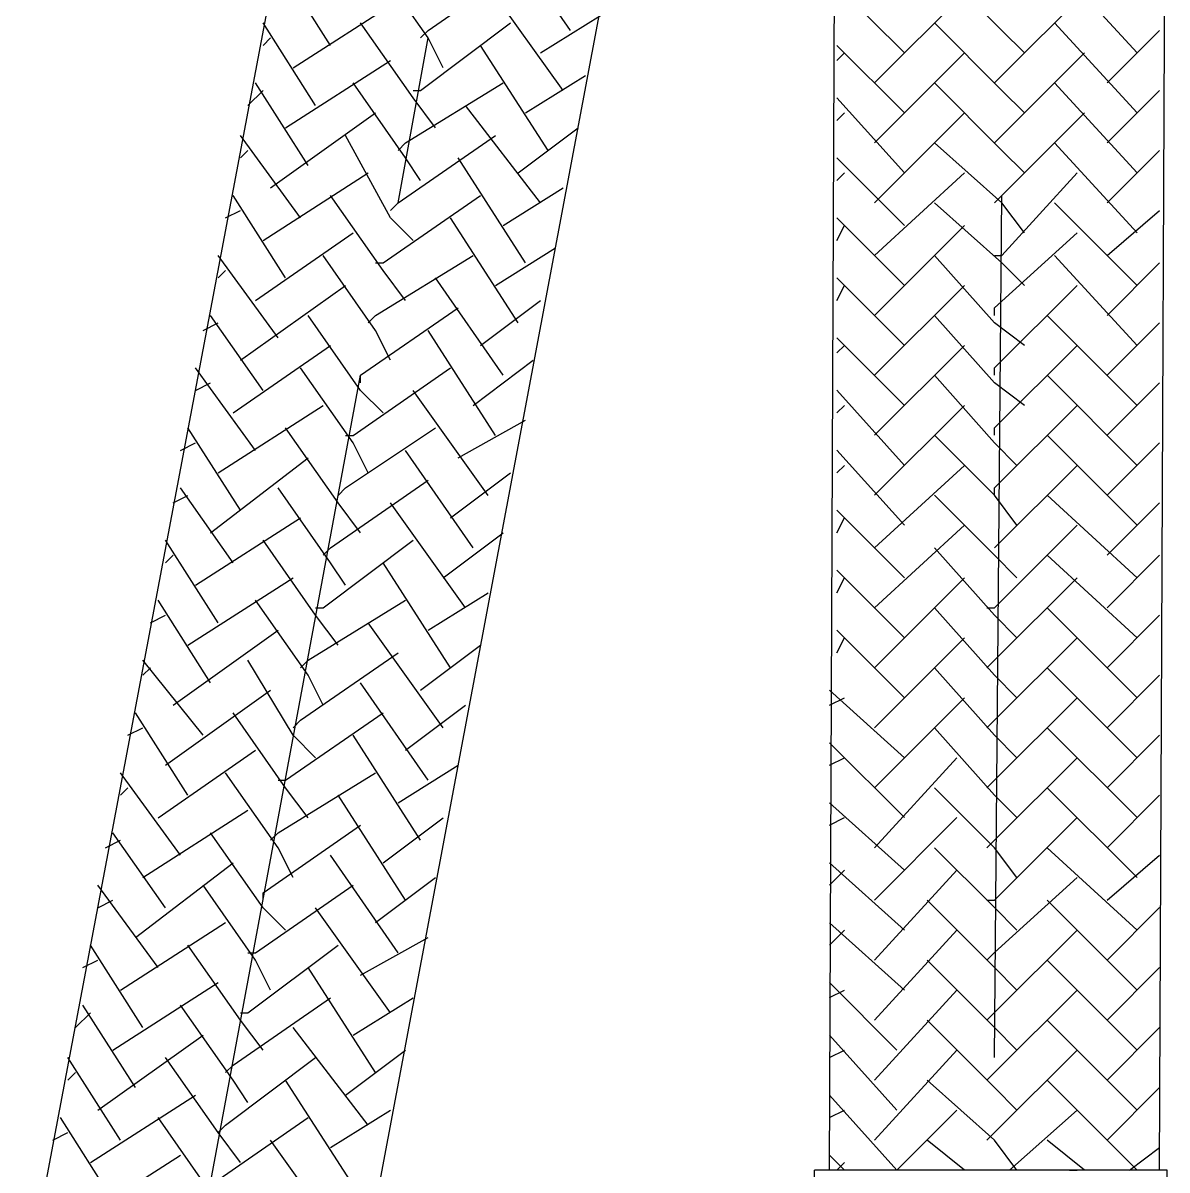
# Model space of a CAD drawing. Header units: millimetres. Extents: x 2041 to 2470, y 3885 to 4533.
# Drawn here: x 2095.41 to 2138.42, y 3935.64 to 3978.78 of the extents above; entities that cross this region are included whole.
import ezdxf

# ---------------------------------------------------------------- set-up
doc = ezdxf.new("R2010")
doc.units = ezdxf.units.MM

msp = doc.modelspace()

# ---------------------------------------------------------------- linework, layer by layer
for points in [[(2125.728, 3935.638), (2125.728, 3935.638), (2126.009, 4001.05), (2126.009, 4001.05)], [(2138.139, 3935.638), (2138.139, 3935.638), (2138.419, 4001.05), (2138.419, 4001.05)], [(2095.408, 3930.56), (2095.408, 3930.56), (2107.535, 3994.846), (2107.535, 3994.846)], [(2107.535, 3928.304), (2107.535, 3928.304), (2119.663, 3992.874), (2119.663, 3992.874)], [(2115.998, 3978.495), (2115.998, 3978.495), (2113.459, 3982.158), (2113.459, 3982.158)], [(2106.972, 3977.93), (2106.972, 3977.93), (2104.998, 3981.032), (2104.998, 3981.032)], [(2137.291, 3977.647), (2137.291, 3977.647), (2134.189, 3981.034), (2134.189, 3981.034)], [(2115.715, 3976.238), (2115.715, 3976.238), (2112.896, 3980.186), (2112.896, 3980.186)], [(2128.546, 3977.647), (2128.546, 3977.647), (2126.009, 3980.188), (2126.009, 3980.188)], [(2105.561, 3977.084), (2105.561, 3977.084), (2109.509, 3979.621), (2109.509, 3979.621)], [(2127.42, 3976.521), (2127.42, 3976.521), (2130.804, 3979.903), (2130.804, 3979.903)], [(2106.407, 3975.673), (2106.407, 3975.673), (2104.433, 3978.775), (2104.433, 3978.775)], [(2114.869, 3977.647), (2114.869, 3977.647), (2117.126, 3979.058), (2117.126, 3979.058)], [(2137.291, 3975.393), (2137.291, 3975.393), (2134.189, 3978.777), (2134.189, 3978.777)], [(2136.163, 3976.521), (2136.163, 3976.521), (2138.139, 3978.493), (2138.139, 3978.493)], [(2104.433, 3977.93), (2104.433, 3977.93), (2104.716, 3978.21), (2104.716, 3978.21)], [(2109.509, 3972.008), (2109.509, 3972.008), (2110.639, 3978.21), (2110.639, 3978.21)], [(2115.152, 3973.982), (2115.152, 3973.982), (2112.611, 3977.93), (2112.611, 3977.93)], [(2128.546, 3975.393), (2128.546, 3975.393), (2126.009, 3977.932), (2126.009, 3977.932)], [(2126.009, 3977.367), (2126.009, 3977.367), (2126.292, 3977.647), (2126.292, 3977.647)], [(2127.42, 3974.265), (2127.42, 3974.265), (2130.804, 3977.647), (2130.804, 3977.647)], [(2105.279, 3974.828), (2105.279, 3974.828), (2109.228, 3977.364), (2109.228, 3977.364)], [(2114.306, 3975.393), (2114.306, 3975.393), (2116.561, 3976.801), (2116.561, 3976.801)], [(2103.868, 3975.673), (2103.868, 3975.673), (2104.433, 3976.238), (2104.433, 3976.238)], [(2106.126, 3973.419), (2106.126, 3973.419), (2104.153, 3976.519), (2104.153, 3976.519)], [(2137.291, 3973.138), (2137.291, 3973.138), (2134.189, 3976.521), (2134.189, 3976.521)], [(2136.163, 3974.265), (2136.163, 3974.265), (2138.139, 3976.238), (2138.139, 3976.238)], [(2128.546, 3973.138), (2128.546, 3973.138), (2126.009, 3975.956), (2126.009, 3975.956)], [(2104.716, 3972.573), (2104.716, 3972.573), (2108.663, 3975.393), (2108.663, 3975.393)], [(2114.869, 3972.008), (2114.869, 3972.008), (2112.05, 3975.673), (2112.05, 3975.673)], [(2126.009, 3975.11), (2126.009, 3975.11), (2126.292, 3975.393), (2126.292, 3975.393)], [(2127.42, 3972.008), (2127.42, 3972.008), (2130.804, 3975.393), (2130.804, 3975.393)], [(2105.844, 3971.445), (2105.844, 3971.445), (2103.587, 3974.545), (2103.587, 3974.545)], [(2114.022, 3973.136), (2114.022, 3973.136), (2116.278, 3974.828), (2116.278, 3974.828)], [(2137.291, 3970.882), (2137.291, 3970.882), (2134.189, 3974.265), (2134.189, 3974.265)], [(2103.587, 3973.699), (2103.587, 3973.699), (2103.868, 3973.982), (2103.868, 3973.982)], [(2114.306, 3969.752), (2114.306, 3969.752), (2111.765, 3973.699), (2111.765, 3973.699)], [(2128.546, 3971.163), (2128.546, 3971.163), (2126.009, 3973.701), (2126.009, 3973.701)], [(2136.163, 3972.008), (2136.163, 3972.008), (2138.139, 3973.984), (2138.139, 3973.984)], [(2104.433, 3970.597), (2104.433, 3970.597), (2108.383, 3973.136), (2108.383, 3973.136)], [(2126.009, 3972.854), (2126.009, 3972.854), (2126.292, 3973.138), (2126.292, 3973.138)], [(2127.42, 3970.036), (2127.42, 3970.036), (2130.804, 3973.138), (2130.804, 3973.138)], [(2105.279, 3969.189), (2105.279, 3969.189), (2103.307, 3972.291), (2103.307, 3972.291)], [(2113.459, 3971.163), (2113.459, 3971.163), (2115.715, 3972.573), (2115.715, 3972.573)], [(2131.932, 3939.866), (2131.932, 3939.866), (2132.213, 3972.291), (2132.213, 3972.291)], [(2137.291, 3968.908), (2137.291, 3968.908), (2134.189, 3972.008), (2134.189, 3972.008)], [(2103.022, 3971.445), (2103.022, 3971.445), (2103.587, 3971.728), (2103.587, 3971.728)], [(2114.022, 3967.495), (2114.022, 3967.495), (2111.485, 3971.445), (2111.485, 3971.445)], [(2128.546, 3968.908), (2128.546, 3968.908), (2126.009, 3971.445), (2126.009, 3971.445)], [(2136.163, 3970.036), (2136.163, 3970.036), (2138.139, 3971.728), (2138.139, 3971.728)], [(2126.009, 3970.599), (2126.009, 3970.599), (2126.292, 3971.163), (2126.292, 3971.163)], [(2127.42, 3967.78), (2127.42, 3967.78), (2130.804, 3971.163), (2130.804, 3971.163)], [(2104.153, 3968.343), (2104.153, 3968.343), (2107.818, 3970.88), (2107.818, 3970.88)], [(2113.176, 3968.906), (2113.176, 3968.906), (2115.432, 3970.317), (2115.432, 3970.317)], [(2104.998, 3966.934), (2104.998, 3966.934), (2102.742, 3970.034), (2102.742, 3970.034)], [(2137.291, 3966.652), (2137.291, 3966.652), (2134.189, 3970.036), (2134.189, 3970.036)], [(2136.163, 3967.78), (2136.163, 3967.78), (2138.139, 3969.754), (2138.139, 3969.754)], [(2102.742, 3969.189), (2102.742, 3969.189), (2103.022, 3969.471), (2103.022, 3969.471)], [(2103.587, 3966.089), (2103.587, 3966.089), (2107.535, 3968.906), (2107.535, 3968.906)], [(2113.459, 3965.524), (2113.459, 3965.524), (2110.92, 3969.189), (2110.92, 3969.189)], [(2128.546, 3966.652), (2128.546, 3966.652), (2126.009, 3969.189), (2126.009, 3969.189)], [(2126.009, 3968.343), (2126.009, 3968.343), (2126.292, 3968.908), (2126.292, 3968.908)], [(2127.42, 3965.524), (2127.42, 3965.524), (2130.804, 3968.908), (2130.804, 3968.908)], [(2112.611, 3966.65), (2112.611, 3966.65), (2114.869, 3968.343), (2114.869, 3968.343)], [(2104.433, 3964.959), (2104.433, 3964.959), (2102.457, 3967.78), (2102.457, 3967.78)], [(2137.291, 3964.395), (2137.291, 3964.395), (2133.906, 3967.78), (2133.906, 3967.78)], [(2102.177, 3967.215), (2102.177, 3967.215), (2102.742, 3967.495), (2102.742, 3967.495)], [(2113.176, 3963.267), (2113.176, 3963.267), (2110.639, 3967.215), (2110.639, 3967.215)], [(2136.163, 3965.524), (2136.163, 3965.524), (2138.139, 3967.497), (2138.139, 3967.497)], [(2128.546, 3964.395), (2128.546, 3964.395), (2126.009, 3966.934), (2126.009, 3966.934)], [(2103.307, 3964.113), (2103.307, 3964.113), (2106.972, 3966.65), (2106.972, 3966.65)], [(2126.009, 3966.371), (2126.009, 3966.371), (2126.292, 3966.652), (2126.292, 3966.652)], [(2127.42, 3963.269), (2127.42, 3963.269), (2130.804, 3966.652), (2130.804, 3966.652)], [(2104.153, 3962.702), (2104.153, 3962.702), (2101.896, 3965.804), (2101.896, 3965.804)], [(2112.33, 3964.395), (2112.33, 3964.395), (2114.587, 3966.089), (2114.587, 3966.089)], [(2102.177, 3933.662), (2102.177, 3933.662), (2108.1, 3965.524), (2108.1, 3965.524)], [(2137.291, 3962.139), (2137.291, 3962.139), (2133.906, 3965.524), (2133.906, 3965.524)], [(2101.896, 3964.959), (2101.896, 3964.959), (2102.457, 3965.243), (2102.457, 3965.243)], [(2112.896, 3961.011), (2112.896, 3961.011), (2110.074, 3964.959), (2110.074, 3964.959)], [(2128.546, 3962.139), (2128.546, 3962.139), (2126.009, 3964.961), (2126.009, 3964.961)], [(2136.163, 3963.269), (2136.163, 3963.269), (2138.139, 3965.241), (2138.139, 3965.241)], [(2102.742, 3961.857), (2102.742, 3961.857), (2106.689, 3964.395), (2106.689, 3964.395)], [(2126.009, 3964.115), (2126.009, 3964.115), (2126.292, 3964.395), (2126.292, 3964.395)], [(2127.42, 3961.013), (2127.42, 3961.013), (2130.804, 3964.395), (2130.804, 3964.395)], [(2111.765, 3962.422), (2111.765, 3962.422), (2114.306, 3963.832), (2114.306, 3963.832)], [(2103.587, 3960.448), (2103.587, 3960.448), (2101.612, 3963.548), (2101.612, 3963.548)], [(2137.291, 3959.887), (2137.291, 3959.887), (2133.906, 3963.269), (2133.906, 3963.269)], [(2101.331, 3962.702), (2101.331, 3962.702), (2101.896, 3962.987), (2101.896, 3962.987)], [(2136.163, 3961.013), (2136.163, 3961.013), (2138.139, 3962.987), (2138.139, 3962.987)], [(2102.457, 3959.602), (2102.457, 3959.602), (2106.126, 3962.422), (2106.126, 3962.422)], [(2112.33, 3959.039), (2112.33, 3959.039), (2109.794, 3962.702), (2109.794, 3962.702)], [(2128.546, 3959.887), (2128.546, 3959.887), (2126.009, 3962.704), (2126.009, 3962.704)], [(2126.009, 3961.859), (2126.009, 3961.859), (2126.292, 3962.139), (2126.292, 3962.139)], [(2127.42, 3959.039), (2127.42, 3959.039), (2130.804, 3962.139), (2130.804, 3962.139)], [(2131.932, 3959.039), (2131.932, 3959.039), (2135.034, 3962.139), (2135.034, 3962.139)], [(2111.485, 3960.165), (2111.485, 3960.165), (2113.741, 3961.857), (2113.741, 3961.857)], [(2103.307, 3958.474), (2103.307, 3958.474), (2101.331, 3961.296), (2101.331, 3961.296)], [(2101.051, 3960.73), (2101.051, 3960.73), (2101.612, 3961.011), (2101.612, 3961.011)], [(2112.05, 3956.783), (2112.05, 3956.783), (2109.228, 3960.73), (2109.228, 3960.73)], [(2137.291, 3957.911), (2137.291, 3957.911), (2133.906, 3961.013), (2133.906, 3961.013)], [(2136.163, 3958.757), (2136.163, 3958.757), (2138.139, 3960.732), (2138.139, 3960.732)], [(2128.546, 3957.911), (2128.546, 3957.911), (2126.009, 3960.448), (2126.009, 3960.448)], [(2101.896, 3957.628), (2101.896, 3957.628), (2105.844, 3960.165), (2105.844, 3960.165)], [(2126.009, 3959.602), (2126.009, 3959.602), (2126.292, 3960.167), (2126.292, 3960.167)], [(2127.42, 3956.785), (2127.42, 3956.785), (2130.804, 3959.887), (2130.804, 3959.887)], [(2111.204, 3957.911), (2111.204, 3957.911), (2113.459, 3959.602), (2113.459, 3959.602)], [(2102.742, 3956.218), (2102.742, 3956.218), (2100.766, 3959.32), (2100.766, 3959.32)], [(2100.766, 3958.474), (2100.766, 3958.474), (2101.051, 3958.757), (2101.051, 3958.757)], [(2111.485, 3954.526), (2111.485, 3954.526), (2108.946, 3958.474), (2108.946, 3958.474)], [(2137.291, 3955.655), (2137.291, 3955.655), (2133.906, 3958.757), (2133.906, 3958.757)], [(2136.163, 3956.785), (2136.163, 3956.785), (2138.139, 3958.757), (2138.139, 3958.757)], [(2128.546, 3955.655), (2128.546, 3955.655), (2126.009, 3958.191), (2126.009, 3958.191)], [(2101.612, 3955.372), (2101.612, 3955.372), (2105.561, 3957.911), (2105.561, 3957.911)], [(2126.009, 3957.346), (2126.009, 3957.346), (2126.292, 3957.911), (2126.292, 3957.911)], [(2127.42, 3954.528), (2127.42, 3954.528), (2130.804, 3957.911), (2130.804, 3957.911)], [(2110.639, 3955.937), (2110.639, 3955.937), (2112.896, 3957.346), (2112.896, 3957.346)], [(2102.457, 3953.963), (2102.457, 3953.963), (2100.485, 3957.065), (2100.485, 3957.065)], [(2137.291, 3953.4), (2137.291, 3953.4), (2133.906, 3956.785), (2133.906, 3956.785)], [(2100.203, 3956.218), (2100.203, 3956.218), (2100.766, 3956.5), (2100.766, 3956.5)], [(2136.163, 3954.528), (2136.163, 3954.528), (2138.139, 3956.5), (2138.139, 3956.5)], [(2101.051, 3953.118), (2101.051, 3953.118), (2104.998, 3955.937), (2104.998, 3955.937)], [(2111.204, 3952.272), (2111.204, 3952.272), (2108.383, 3956.218), (2108.383, 3956.218)], [(2128.546, 3953.4), (2128.546, 3953.4), (2126.009, 3955.939), (2126.009, 3955.939)], [(2126.009, 3955.092), (2126.009, 3955.092), (2126.292, 3955.655), (2126.292, 3955.655)], [(2127.42, 3952.272), (2127.42, 3952.272), (2130.804, 3955.655), (2130.804, 3955.655)], [(2110.357, 3953.681), (2110.357, 3953.681), (2112.611, 3955.372), (2112.611, 3955.372)], [(2102.177, 3951.99), (2102.177, 3951.99), (2099.92, 3954.809), (2099.92, 3954.809)], [(2099.92, 3954.246), (2099.92, 3954.246), (2100.203, 3954.526), (2100.203, 3954.526)], [(2137.291, 3951.144), (2137.291, 3951.144), (2133.906, 3954.528), (2133.906, 3954.528)], [(2136.163, 3952.272), (2136.163, 3952.272), (2138.139, 3954.246), (2138.139, 3954.246)], [(2110.639, 3950.296), (2110.639, 3950.296), (2108.1, 3953.963), (2108.1, 3953.963)], [(2100.766, 3950.861), (2100.766, 3950.861), (2104.716, 3953.681), (2104.716, 3953.681)], [(2128.546, 3951.144), (2128.546, 3951.144), (2125.728, 3953.683), (2125.728, 3953.683)], [(2125.728, 3953.118), (2125.728, 3953.118), (2126.292, 3953.4), (2126.292, 3953.4)], [(2127.42, 3950.016), (2127.42, 3950.016), (2130.804, 3953.4), (2130.804, 3953.4)], [(2109.794, 3951.426), (2109.794, 3951.426), (2112.05, 3953.118), (2112.05, 3953.118)], [(2101.612, 3949.735), (2101.612, 3949.735), (2099.64, 3952.835), (2099.64, 3952.835)], [(2099.355, 3951.99), (2099.355, 3951.99), (2099.92, 3952.272), (2099.92, 3952.272)], [(2110.357, 3948.042), (2110.357, 3948.042), (2107.818, 3951.99), (2107.818, 3951.99)], [(2137.291, 3948.89), (2137.291, 3948.89), (2133.906, 3952.272), (2133.906, 3952.272)], [(2136.163, 3950.016), (2136.163, 3950.016), (2138.139, 3951.99), (2138.139, 3951.99)], [(2128.546, 3948.89), (2128.546, 3948.89), (2125.728, 3951.709), (2125.728, 3951.709)], [(2100.485, 3948.888), (2100.485, 3948.888), (2104.153, 3951.426), (2104.153, 3951.426)], [(2125.728, 3950.861), (2125.728, 3950.861), (2126.292, 3951.144), (2126.292, 3951.144)], [(2127.42, 3947.761), (2127.42, 3947.761), (2130.522, 3951.144), (2130.522, 3951.144)], [(2109.509, 3949.451), (2109.509, 3949.451), (2111.765, 3950.861), (2111.765, 3950.861)], [(2101.331, 3947.479), (2101.331, 3947.479), (2099.075, 3950.581), (2099.075, 3950.581)], [(2099.075, 3949.735), (2099.075, 3949.735), (2099.355, 3950.016), (2099.355, 3950.016)], [(2137.291, 3946.633), (2137.291, 3946.633), (2133.906, 3950.016), (2133.906, 3950.016)], [(2109.794, 3945.788), (2109.794, 3945.788), (2107.255, 3949.735), (2107.255, 3949.735)], [(2128.546, 3946.916), (2128.546, 3946.916), (2125.728, 3949.453), (2125.728, 3949.453)], [(2136.163, 3947.761), (2136.163, 3947.761), (2138.139, 3949.735), (2138.139, 3949.735)], [(2099.92, 3946.633), (2099.92, 3946.633), (2103.868, 3949.17), (2103.868, 3949.17)], [(2108.946, 3947.196), (2108.946, 3947.196), (2111.204, 3948.888), (2111.204, 3948.888)], [(2125.728, 3948.607), (2125.728, 3948.607), (2126.292, 3948.89), (2126.292, 3948.89)], [(2127.42, 3945.788), (2127.42, 3945.788), (2130.522, 3948.89), (2130.522, 3948.89)], [(2100.766, 3945.503), (2100.766, 3945.503), (2098.792, 3948.324), (2098.792, 3948.324)], [(2098.51, 3947.759), (2098.51, 3947.759), (2099.075, 3948.042), (2099.075, 3948.042)], [(2137.291, 3944.659), (2137.291, 3944.659), (2133.906, 3947.761), (2133.906, 3947.761)], [(2109.509, 3943.812), (2109.509, 3943.812), (2106.972, 3947.479), (2106.972, 3947.479)], [(2136.163, 3945.788), (2136.163, 3945.788), (2138.139, 3947.479), (2138.139, 3947.479)], [(2099.64, 3944.377), (2099.64, 3944.377), (2103.307, 3947.196), (2103.307, 3947.196)], [(2128.546, 3944.659), (2128.546, 3944.659), (2125.728, 3947.196), (2125.728, 3947.196)], [(2125.728, 3946.351), (2125.728, 3946.351), (2126.292, 3946.916), (2126.292, 3946.916)], [(2127.42, 3943.531), (2127.42, 3943.531), (2130.522, 3946.916), (2130.522, 3946.916)], [(2108.663, 3944.942), (2108.663, 3944.942), (2110.92, 3946.633), (2110.92, 3946.633)], [(2100.485, 3943.249), (2100.485, 3943.249), (2098.229, 3946.349), (2098.229, 3946.349)], [(2098.229, 3945.503), (2098.229, 3945.503), (2098.792, 3945.788), (2098.792, 3945.788)], [(2137.291, 3942.403), (2137.291, 3942.403), (2133.906, 3945.788), (2133.906, 3945.788)], [(2109.228, 3941.555), (2109.228, 3941.555), (2106.407, 3945.503), (2106.407, 3945.503)], [(2136.163, 3943.531), (2136.163, 3943.531), (2138.139, 3945.505), (2138.139, 3945.505)], [(2099.075, 3942.401), (2099.075, 3942.401), (2103.022, 3944.942), (2103.022, 3944.942)], [(2128.546, 3942.403), (2128.546, 3942.403), (2125.728, 3944.94), (2125.728, 3944.94)], [(2125.728, 3944.094), (2125.728, 3944.094), (2126.292, 3944.659), (2126.292, 3944.659)], [(2127.42, 3941.277), (2127.42, 3941.277), (2130.522, 3944.659), (2130.522, 3944.659)], [(2108.1, 3942.966), (2108.1, 3942.966), (2110.639, 3944.377), (2110.639, 3944.377)], [(2099.92, 3940.994), (2099.92, 3940.994), (2097.947, 3944.096), (2097.947, 3944.096)], [(2097.664, 3943.249), (2097.664, 3943.249), (2098.229, 3943.531), (2098.229, 3943.531)], [(2137.291, 3940.147), (2137.291, 3940.147), (2133.906, 3943.531), (2133.906, 3943.531)], [(2108.663, 3939.301), (2108.663, 3939.301), (2106.126, 3943.249), (2106.126, 3943.249)], [(2136.163, 3941.277), (2136.163, 3941.277), (2138.139, 3943.249), (2138.139, 3943.249)], [(2098.792, 3940.147), (2098.792, 3940.147), (2102.742, 3942.686), (2102.742, 3942.686)], [(2128.265, 3940.147), (2128.265, 3940.147), (2125.728, 3942.686), (2125.728, 3942.686)], [(2107.818, 3940.71), (2107.818, 3940.71), (2110.074, 3942.12), (2110.074, 3942.12)], [(2125.728, 3942.123), (2125.728, 3942.123), (2126.292, 3942.403), (2126.292, 3942.403)], [(2127.42, 3939.021), (2127.42, 3939.021), (2130.522, 3942.403), (2130.522, 3942.403)], [(2099.64, 3938.738), (2099.64, 3938.738), (2097.664, 3941.84), (2097.664, 3941.84)], [(2097.383, 3940.994), (2097.383, 3940.994), (2097.947, 3941.555), (2097.947, 3941.555)], [(2137.291, 3937.892), (2137.291, 3937.892), (2133.906, 3941.277), (2133.906, 3941.277)], [(2108.383, 3937.327), (2108.383, 3937.327), (2105.561, 3940.994), (2105.561, 3940.994)], [(2136.163, 3939.021), (2136.163, 3939.021), (2138.139, 3940.992), (2138.139, 3940.992)], [(2098.229, 3937.892), (2098.229, 3937.892), (2102.177, 3940.71), (2102.177, 3940.71)], [(2128.265, 3937.892), (2128.265, 3937.892), (2125.728, 3940.712), (2125.728, 3940.712)], [(2107.535, 3938.455), (2107.535, 3938.455), (2109.794, 3940.147), (2109.794, 3940.147)], [(2125.728, 3939.866), (2125.728, 3939.866), (2126.292, 3940.147), (2126.292, 3940.147)], [(2127.42, 3936.764), (2127.42, 3936.764), (2130.522, 3940.147), (2130.522, 3940.147)], [(2099.075, 3936.764), (2099.075, 3936.764), (2097.101, 3939.864), (2097.101, 3939.864)], [(2097.101, 3939.018), (2097.101, 3939.018), (2097.383, 3939.301), (2097.383, 3939.301)], [(2107.818, 3935.071), (2107.818, 3935.071), (2105.279, 3939.018), (2105.279, 3939.018)], [(2137.291, 3935.638), (2137.291, 3935.638), (2133.906, 3939.021), (2133.906, 3939.021)], [(2136.163, 3936.764), (2136.163, 3936.764), (2138.139, 3938.74), (2138.139, 3938.74)], [(2097.947, 3935.919), (2097.947, 3935.919), (2101.896, 3938.455), (2101.896, 3938.455)], [(2128.265, 3935.638), (2128.265, 3935.638), (2125.728, 3938.455), (2125.728, 3938.455)], [(2106.972, 3936.482), (2106.972, 3936.482), (2109.228, 3937.892), (2109.228, 3937.892)], [(2125.728, 3937.61), (2125.728, 3937.61), (2126.292, 3937.892), (2126.292, 3937.892)], [(2128.265, 3935.638), (2128.265, 3935.638), (2130.522, 3937.892), (2130.522, 3937.892)], [(2132.496, 3935.638), (2132.496, 3935.638), (2135.034, 3937.892), (2135.034, 3937.892)], [(2098.792, 3934.508), (2098.792, 3934.508), (2096.818, 3937.61), (2096.818, 3937.61)], [(2096.536, 3936.764), (2096.536, 3936.764), (2097.101, 3937.047), (2097.101, 3937.047)], [(2107.535, 3932.817), (2107.535, 3932.817), (2104.716, 3936.764), (2104.716, 3936.764)], [(2130.804, 3935.638), (2130.804, 3935.638), (2129.396, 3936.764), (2129.396, 3936.764)], [(2135.317, 3935.638), (2135.317, 3935.638), (2133.906, 3936.764), (2133.906, 3936.764)], [(2137.008, 3935.638), (2137.008, 3935.638), (2138.139, 3936.484), (2138.139, 3936.484)], [(2097.383, 3933.662), (2097.383, 3933.662), (2101.331, 3936.199), (2101.331, 3936.199)], [(2126.292, 3935.638), (2126.292, 3935.638), (2125.728, 3936.199), (2125.728, 3936.199)], [(2138.419, 3935.638), (2138.419, 3935.638), (2125.163, 3935.638), (2125.163, 3935.638)], [(2125.163, 3933.945), (2125.163, 3933.945), (2125.163, 3935.638), (2125.163, 3935.638)], [(2138.139, 3935.638), (2138.139, 3935.638), (2125.728, 3935.638), (2125.728, 3935.638)], [(2126.009, 3935.638), (2126.009, 3935.638), (2126.292, 3935.919), (2126.292, 3935.919)], [(2134.752, 3935.638), (2134.752, 3935.638), (2135.034, 3935.638), (2135.034, 3935.638)], [(2138.419, 3933.945), (2138.419, 3933.945), (2138.419, 3935.638), (2138.419, 3935.638)]]:
    msp.add_open_spline(points, degree=3)
for points in [[(2111.204, 3977.084), (2111.204, 3977.084), (2110.639, 3978.21), (2110.639, 3978.21), (2110.639, 3978.21), (2110.639, 3978.21), (2108.663, 3981.032), (2108.663, 3981.032)], [(2110.357, 3978.21), (2110.357, 3978.21), (2110.639, 3978.495), (2110.639, 3978.495), (2110.639, 3978.495), (2110.639, 3978.495), (2114.306, 3981.032), (2114.306, 3981.032)], [(2133.061, 3977.647), (2133.061, 3977.647), (2132.213, 3978.493), (2132.213, 3978.493), (2132.213, 3978.493), (2132.213, 3978.493), (2129.676, 3981.034), (2129.676, 3981.034)], [(2131.932, 3976.521), (2131.932, 3976.521), (2132.213, 3976.801), (2132.213, 3976.801), (2132.213, 3976.801), (2132.213, 3976.801), (2135.317, 3979.903), (2135.317, 3979.903)], [(2110.92, 3974.828), (2110.92, 3974.828), (2110.074, 3975.956), (2110.074, 3975.956), (2110.074, 3975.956), (2110.074, 3975.956), (2108.1, 3978.775), (2108.1, 3978.775)], [(2110.074, 3976.238), (2110.074, 3976.238), (2110.357, 3976.238), (2110.357, 3976.238), (2110.357, 3976.238), (2110.357, 3976.238), (2113.741, 3978.775), (2113.741, 3978.775)], [(2133.061, 3975.393), (2133.061, 3975.393), (2132.213, 3976.238), (2132.213, 3976.238), (2132.213, 3976.238), (2132.213, 3976.238), (2129.676, 3978.777), (2129.676, 3978.777)], [(2131.932, 3974.265), (2131.932, 3974.265), (2132.213, 3974.547), (2132.213, 3974.547), (2132.213, 3974.547), (2132.213, 3974.547), (2135.317, 3977.647), (2135.317, 3977.647)], [(2110.357, 3972.854), (2110.357, 3972.854), (2109.794, 3973.699), (2109.794, 3973.699), (2109.794, 3973.699), (2109.794, 3973.699), (2107.818, 3976.519), (2107.818, 3976.519)], [(2109.509, 3973.982), (2109.509, 3973.982), (2109.794, 3974.265), (2109.794, 3974.265), (2109.794, 3974.265), (2109.794, 3974.265), (2113.459, 3976.519), (2113.459, 3976.519)], [(2133.061, 3973.138), (2133.061, 3973.138), (2132.213, 3973.984), (2132.213, 3973.984), (2132.213, 3973.984), (2132.213, 3973.984), (2129.676, 3976.521), (2129.676, 3976.521)], [(2131.932, 3972.008), (2131.932, 3972.008), (2132.213, 3972.291), (2132.213, 3972.291), (2132.213, 3972.291), (2132.213, 3972.291), (2135.317, 3975.393), (2135.317, 3975.393)], [(2110.074, 3970.597), (2110.074, 3970.597), (2109.228, 3971.445), (2109.228, 3971.445), (2109.228, 3971.445), (2109.228, 3971.445), (2107.535, 3974.545), (2107.535, 3974.545)], [(2109.228, 3971.728), (2109.228, 3971.728), (2109.509, 3972.008), (2109.509, 3972.008), (2109.509, 3972.008), (2109.509, 3972.008), (2113.176, 3974.545), (2113.176, 3974.545)], [(2133.061, 3970.882), (2133.061, 3970.882), (2132.213, 3972.008), (2132.213, 3972.008), (2132.213, 3972.008), (2132.213, 3972.008), (2129.676, 3974.265), (2129.676, 3974.265)], [(2131.932, 3970.036), (2131.932, 3970.036), (2132.213, 3970.036), (2132.213, 3970.036), (2132.213, 3970.036), (2132.213, 3970.036), (2135.034, 3973.138), (2135.034, 3973.138)], [(2109.794, 3968.343), (2109.794, 3968.343), (2108.946, 3969.471), (2108.946, 3969.471), (2108.946, 3969.471), (2108.946, 3969.471), (2106.972, 3972.291), (2106.972, 3972.291)], [(2108.663, 3969.752), (2108.663, 3969.752), (2108.946, 3969.752), (2108.946, 3969.752), (2108.946, 3969.752), (2108.946, 3969.752), (2112.611, 3972.291), (2112.611, 3972.291)], [(2133.061, 3968.908), (2133.061, 3968.908), (2132.213, 3969.754), (2132.213, 3969.754), (2132.213, 3969.754), (2132.213, 3969.754), (2129.676, 3972.008), (2129.676, 3972.008)], [(2131.932, 3967.78), (2131.932, 3967.78), (2131.932, 3968.063), (2131.932, 3968.063), (2131.932, 3968.063), (2131.932, 3968.063), (2135.034, 3970.882), (2135.034, 3970.882)], [(2109.228, 3966.089), (2109.228, 3966.089), (2108.663, 3967.215), (2108.663, 3967.215), (2108.663, 3967.215), (2108.663, 3967.215), (2106.689, 3970.034), (2106.689, 3970.034)], [(2108.383, 3967.495), (2108.383, 3967.495), (2108.663, 3967.78), (2108.663, 3967.78), (2108.663, 3967.78), (2108.663, 3967.78), (2112.33, 3970.034), (2112.33, 3970.034)], [(2133.061, 3966.652), (2133.061, 3966.652), (2131.932, 3967.497), (2131.932, 3967.497), (2131.932, 3967.497), (2131.932, 3967.497), (2129.676, 3970.036), (2129.676, 3970.036)], [(2131.932, 3965.524), (2131.932, 3965.524), (2131.932, 3965.806), (2131.932, 3965.806), (2131.932, 3965.806), (2131.932, 3965.806), (2135.034, 3968.908), (2135.034, 3968.908)], [(2108.1, 3965.243), (2108.1, 3965.243), (2108.1, 3965.524), (2108.1, 3965.524), (2108.1, 3965.524), (2108.1, 3965.524), (2111.765, 3968.061), (2111.765, 3968.061)], [(2108.946, 3964.113), (2108.946, 3964.113), (2108.1, 3964.959), (2108.1, 3964.959), (2108.1, 3964.959), (2108.1, 3964.959), (2106.126, 3967.78), (2106.126, 3967.78)], [(2133.061, 3964.395), (2133.061, 3964.395), (2131.932, 3965.241), (2131.932, 3965.241), (2131.932, 3965.241), (2131.932, 3965.241), (2129.676, 3967.78), (2129.676, 3967.78)], [(2131.932, 3963.269), (2131.932, 3963.269), (2131.932, 3963.55), (2131.932, 3963.55), (2131.932, 3963.55), (2131.932, 3963.55), (2135.034, 3966.652), (2135.034, 3966.652)], [(2108.383, 3961.857), (2108.383, 3961.857), (2107.818, 3962.987), (2107.818, 3962.987), (2107.818, 3962.987), (2107.818, 3962.987), (2105.844, 3965.804), (2105.844, 3965.804)], [(2107.535, 3963.267), (2107.535, 3963.267), (2107.818, 3963.267), (2107.818, 3963.267), (2107.818, 3963.267), (2107.818, 3963.267), (2111.485, 3965.804), (2111.485, 3965.804)], [(2132.778, 3962.139), (2132.778, 3962.139), (2131.932, 3962.987), (2131.932, 3962.987), (2131.932, 3962.987), (2131.932, 3962.987), (2129.676, 3965.524), (2129.676, 3965.524)], [(2131.932, 3961.013), (2131.932, 3961.013), (2131.932, 3961.293), (2131.932, 3961.293), (2131.932, 3961.293), (2131.932, 3961.293), (2135.034, 3964.395), (2135.034, 3964.395)], [(2108.1, 3959.602), (2108.1, 3959.602), (2107.255, 3960.73), (2107.255, 3960.73), (2107.255, 3960.73), (2107.255, 3960.73), (2105.279, 3963.548), (2105.279, 3963.548)], [(2107.255, 3961.011), (2107.255, 3961.011), (2107.535, 3961.296), (2107.535, 3961.296), (2107.535, 3961.296), (2107.535, 3961.296), (2110.92, 3963.548), (2110.92, 3963.548)], [(2132.778, 3959.887), (2132.778, 3959.887), (2131.932, 3961.013), (2131.932, 3961.013), (2131.932, 3961.013), (2131.932, 3961.013), (2129.676, 3963.269), (2129.676, 3963.269)], [(2106.689, 3958.757), (2106.689, 3958.757), (2106.972, 3959.039), (2106.972, 3959.039), (2106.972, 3959.039), (2106.972, 3959.039), (2110.639, 3961.576), (2110.639, 3961.576)], [(2107.535, 3957.628), (2107.535, 3957.628), (2106.972, 3958.474), (2106.972, 3958.474), (2106.972, 3958.474), (2106.972, 3958.474), (2104.998, 3961.296), (2104.998, 3961.296)], [(2132.778, 3957.911), (2132.778, 3957.911), (2131.932, 3958.757), (2131.932, 3958.757), (2131.932, 3958.757), (2131.932, 3958.757), (2129.676, 3961.013), (2129.676, 3961.013)], [(2131.65, 3956.785), (2131.65, 3956.785), (2131.932, 3956.785), (2131.932, 3956.785), (2131.932, 3956.785), (2131.932, 3956.785), (2135.034, 3959.887), (2135.034, 3959.887)], [(2107.255, 3955.372), (2107.255, 3955.372), (2106.407, 3956.5), (2106.407, 3956.5), (2106.407, 3956.5), (2106.407, 3956.5), (2104.433, 3959.32), (2104.433, 3959.32)], [(2106.407, 3956.783), (2106.407, 3956.783), (2106.689, 3956.783), (2106.689, 3956.783), (2106.689, 3956.783), (2106.689, 3956.783), (2110.074, 3959.32), (2110.074, 3959.32)], [(2132.778, 3955.655), (2132.778, 3955.655), (2131.932, 3956.5), (2131.932, 3956.5), (2131.932, 3956.5), (2131.932, 3956.5), (2129.676, 3959.039), (2129.676, 3959.039)], [(2131.65, 3954.528), (2131.65, 3954.528), (2131.932, 3954.809), (2131.932, 3954.809), (2131.932, 3954.809), (2131.932, 3954.809), (2135.034, 3957.911), (2135.034, 3957.911)], [(2106.689, 3953.118), (2106.689, 3953.118), (2106.126, 3954.246), (2106.126, 3954.246), (2106.126, 3954.246), (2106.126, 3954.246), (2104.153, 3957.065), (2104.153, 3957.065)], [(2105.844, 3954.526), (2105.844, 3954.526), (2106.126, 3954.809), (2106.126, 3954.809), (2106.126, 3954.809), (2106.126, 3954.809), (2109.794, 3957.065), (2109.794, 3957.065)], [(2132.778, 3953.4), (2132.778, 3953.4), (2131.932, 3954.246), (2131.932, 3954.246), (2131.932, 3954.246), (2131.932, 3954.246), (2129.676, 3956.785), (2129.676, 3956.785)], [(2131.65, 3952.272), (2131.65, 3952.272), (2131.932, 3952.555), (2131.932, 3952.555), (2131.932, 3952.555), (2131.932, 3952.555), (2135.034, 3955.655), (2135.034, 3955.655)], [(2105.561, 3952.272), (2105.561, 3952.272), (2105.844, 3952.553), (2105.844, 3952.553), (2105.844, 3952.553), (2105.844, 3952.553), (2109.509, 3955.092), (2109.509, 3955.092)], [(2106.407, 3951.144), (2106.407, 3951.144), (2105.561, 3951.99), (2105.561, 3951.99), (2105.561, 3951.99), (2105.561, 3951.99), (2103.868, 3954.809), (2103.868, 3954.809)], [(2132.778, 3951.144), (2132.778, 3951.144), (2131.932, 3951.99), (2131.932, 3951.99), (2131.932, 3951.99), (2131.932, 3951.99), (2129.676, 3954.528), (2129.676, 3954.528)], [(2131.65, 3950.016), (2131.65, 3950.016), (2131.932, 3950.298), (2131.932, 3950.298), (2131.932, 3950.298), (2131.932, 3950.298), (2135.034, 3953.4), (2135.034, 3953.4)], [(2106.126, 3948.888), (2106.126, 3948.888), (2105.279, 3950.016), (2105.279, 3950.016), (2105.279, 3950.016), (2105.279, 3950.016), (2103.307, 3952.835), (2103.307, 3952.835)], [(2104.998, 3950.296), (2104.998, 3950.296), (2105.279, 3950.296), (2105.279, 3950.296), (2105.279, 3950.296), (2105.279, 3950.296), (2108.946, 3952.835), (2108.946, 3952.835)], [(2132.778, 3948.89), (2132.778, 3948.89), (2131.932, 3949.735), (2131.932, 3949.735), (2131.932, 3949.735), (2131.932, 3949.735), (2129.676, 3952.272), (2129.676, 3952.272)], [(2131.65, 3947.761), (2131.65, 3947.761), (2131.932, 3948.042), (2131.932, 3948.042), (2131.932, 3948.042), (2131.932, 3948.042), (2135.034, 3951.144), (2135.034, 3951.144)], [(2105.561, 3946.633), (2105.561, 3946.633), (2104.998, 3947.759), (2104.998, 3947.759), (2104.998, 3947.759), (2104.998, 3947.759), (2103.022, 3950.581), (2103.022, 3950.581)], [(2104.716, 3948.042), (2104.716, 3948.042), (2104.998, 3948.324), (2104.998, 3948.324), (2104.998, 3948.324), (2104.998, 3948.324), (2108.663, 3950.581), (2108.663, 3950.581)], [(2132.778, 3946.633), (2132.778, 3946.633), (2131.932, 3947.761), (2131.932, 3947.761), (2131.932, 3947.761), (2131.932, 3947.761), (2129.676, 3950.016), (2129.676, 3950.016)], [(2104.433, 3945.788), (2104.433, 3945.788), (2104.433, 3946.068), (2104.433, 3946.068), (2104.433, 3946.068), (2104.433, 3946.068), (2108.1, 3948.605), (2108.1, 3948.605)], [(2131.65, 3945.788), (2131.65, 3945.788), (2131.932, 3945.788), (2131.932, 3945.788), (2131.932, 3945.788), (2131.932, 3945.788), (2135.034, 3948.89), (2135.034, 3948.89)], [(2105.279, 3944.657), (2105.279, 3944.657), (2104.433, 3945.503), (2104.433, 3945.503), (2104.433, 3945.503), (2104.433, 3945.503), (2102.457, 3948.324), (2102.457, 3948.324)], [(2132.778, 3944.659), (2132.778, 3944.659), (2131.932, 3945.505), (2131.932, 3945.505), (2131.932, 3945.505), (2131.932, 3945.505), (2129.676, 3947.761), (2129.676, 3947.761)], [(2131.65, 3943.531), (2131.65, 3943.531), (2131.932, 3943.814), (2131.932, 3943.814), (2131.932, 3943.814), (2131.932, 3943.814), (2135.034, 3946.633), (2135.034, 3946.633)], [(2104.716, 3942.401), (2104.716, 3942.401), (2104.153, 3943.531), (2104.153, 3943.531), (2104.153, 3943.531), (2104.153, 3943.531), (2102.177, 3946.349), (2102.177, 3946.349)], [(2103.868, 3943.812), (2103.868, 3943.812), (2104.153, 3943.812), (2104.153, 3943.812), (2104.153, 3943.812), (2104.153, 3943.812), (2107.818, 3946.349), (2107.818, 3946.349)], [(2132.778, 3942.403), (2132.778, 3942.403), (2131.932, 3943.249), (2131.932, 3943.249), (2131.932, 3943.249), (2131.932, 3943.249), (2129.396, 3945.788), (2129.396, 3945.788)], [(2131.65, 3941.277), (2131.65, 3941.277), (2131.932, 3941.557), (2131.932, 3941.557), (2131.932, 3941.557), (2131.932, 3941.557), (2135.034, 3944.659), (2135.034, 3944.659)], [(2104.433, 3940.147), (2104.433, 3940.147), (2103.587, 3941.275), (2103.587, 3941.275), (2103.587, 3941.275), (2103.587, 3941.275), (2101.612, 3944.096), (2101.612, 3944.096)], [(2103.587, 3941.555), (2103.587, 3941.555), (2103.868, 3941.555), (2103.868, 3941.555), (2103.868, 3941.555), (2103.868, 3941.555), (2107.255, 3944.096), (2107.255, 3944.096)], [(2132.778, 3940.147), (2132.778, 3940.147), (2131.932, 3940.992), (2131.932, 3940.992), (2131.932, 3940.992), (2131.932, 3940.992), (2129.396, 3943.531), (2129.396, 3943.531)], [(2103.022, 3939.301), (2103.022, 3939.301), (2103.307, 3939.584), (2103.307, 3939.584), (2103.307, 3939.584), (2103.307, 3939.584), (2106.972, 3942.12), (2106.972, 3942.12)], [(2131.65, 3939.021), (2131.65, 3939.021), (2131.932, 3939.301), (2131.932, 3939.301), (2131.932, 3939.301), (2131.932, 3939.301), (2135.034, 3942.403), (2135.034, 3942.403)], [(2103.868, 3938.173), (2103.868, 3938.173), (2103.307, 3939.018), (2103.307, 3939.018), (2103.307, 3939.018), (2103.307, 3939.018), (2101.331, 3941.84), (2101.331, 3941.84)], [(2132.778, 3937.892), (2132.778, 3937.892), (2131.932, 3938.74), (2131.932, 3938.74), (2131.932, 3938.74), (2131.932, 3938.74), (2129.396, 3941.277), (2129.396, 3941.277)], [(2131.65, 3936.764), (2131.65, 3936.764), (2131.932, 3937.045), (2131.932, 3937.045), (2131.932, 3937.045), (2131.932, 3937.045), (2135.034, 3940.147), (2135.034, 3940.147)], [(2103.587, 3935.919), (2103.587, 3935.919), (2102.742, 3937.047), (2102.742, 3937.047), (2102.742, 3937.047), (2102.742, 3937.047), (2100.766, 3939.864), (2100.766, 3939.864)], [(2102.742, 3937.047), (2102.742, 3937.047), (2103.022, 3937.327), (2103.022, 3937.327), (2103.022, 3937.327), (2103.022, 3937.327), (2106.407, 3939.864), (2106.407, 3939.864)], [(2132.778, 3935.638), (2132.778, 3935.638), (2131.932, 3936.764), (2131.932, 3936.764), (2131.932, 3936.764), (2131.932, 3936.764), (2129.396, 3939.021), (2129.396, 3939.021)], [(2103.022, 3933.662), (2103.022, 3933.662), (2102.457, 3934.79), (2102.457, 3934.79), (2102.457, 3934.79), (2102.457, 3934.79), (2100.485, 3937.61), (2100.485, 3937.61)], [(2102.177, 3935.071), (2102.177, 3935.071), (2102.457, 3935.071), (2102.457, 3935.071), (2102.457, 3935.071), (2102.457, 3935.071), (2106.126, 3937.61), (2106.126, 3937.61)]]:
    msp.add_open_spline(points, degree=3, knots=[0, 0, 0, 0, 0.5, 0.5, 0.5, 0.5, 1, 1, 1, 1])

doc.saveas('drawing.dxf')
